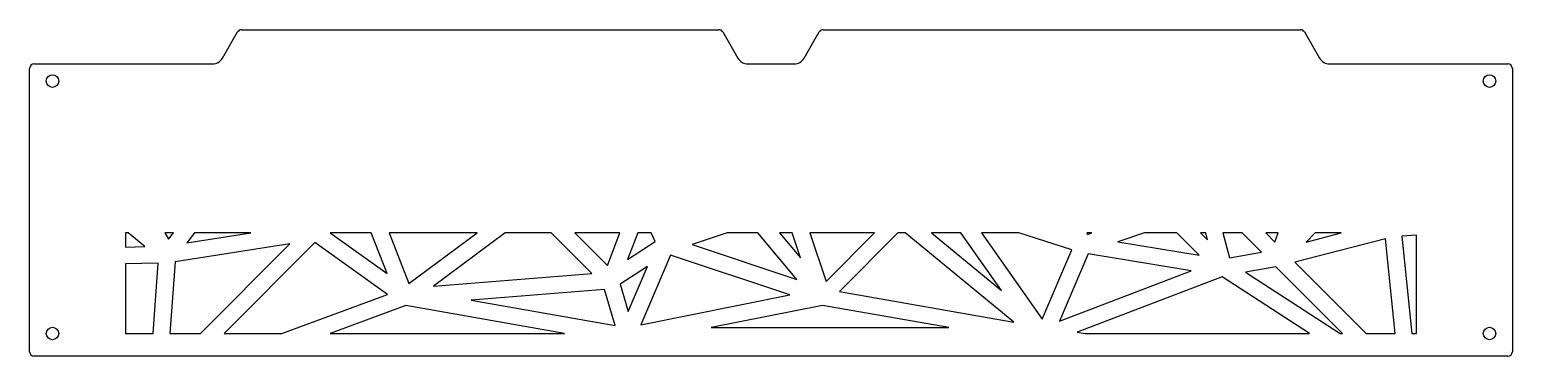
# Model space of a CAD drawing. Header units: millimetres. Extents: x -325 to 325, y -72 to 72.
import ezdxf

# ---------------------------------------------------------------- set-up
doc = ezdxf.new("R2010")
doc.units = ezdxf.units.MM

msp = doc.modelspace()

# ---------------------------------------------------------------- linework, layer by layer
at = {"color": 7, "linetype": 'Continuous', "lineweight": 25}
for p, q in [((-232.1, 71.5), (-22.9, 71.5)), ((22.9, 71.5), (232.1, 71.5)), ((-240.47, 59), (-233.83, 70.5)), ((-21.17, 70.5), (-14.53, 59)), ((14.53, 59), (21.17, 70.5)), ((233.83, 70.5), (240.47, 59)), ((-325, -69.5), (-325, 54.5)), ((-323, 56.5), (-244.8, 56.5)), ((-10.2, 56.5), (10.2, 56.5)), ((244.8, 56.5), (323, 56.5)), ((325, 54.5), (325, -69.5)), ((-283, -17.5), (-283, -23.67)), ((-281.79, -17.5), (-283, -17.5)), ((-274.56, -23.47), (-281.79, -17.5)), ((-265.7, -17.5), (-264.16, -20.27)), ((-262.01, -17.5), (-265.7, -17.5)), ((-264.16, -20.27), (-262.01, -17.5)), ((-252.76, -17.5), (-256.15, -21.87)), ((-256.15, -21.87), (-228.02, -17.5)), ((-228.02, -17.5), (-252.76, -17.5)), ((-193.24, -17.5), (-168.3, -35.31)), ((-175.31, -17.5), (-193.24, -17.5)), ((-168.3, -35.31), (-175.31, -17.5)), ((-167.45, -17.5), (-158.71, -39.69)), ((-128.87, -17.5), (-167.45, -17.5)), ((-158.71, -39.69), (-128.87, -17.5)), ((-116.61, -17.5), (-147.98, -40.82)), ((-96.36, -17.5), (-116.61, -17.5)), ((-78.54, -35.31), (-96.36, -17.5)), ((-86.01, -17.5), (-71.75, -31.76)), ((-66.26, -17.5), (-86.01, -17.5)), ((-71.75, -31.76), (-66.26, -17.5)), ((-58.42, -17.5), (-62.9, -29.16)), ((-52.49, -17.5), (-58.42, -17.5)), ((-50.72, -21.27), (-52.49, -17.5)), ((-19.15, -17.5), (-34.5, -22.61)), ((-5.76, -17.5), (-19.15, -17.5)), ((11.38, -37.91), (-5.76, -17.5)), ((3.79, -17.5), (12.98, -28.44)), ((9.34, -17.5), (3.79, -17.5)), ((12.98, -28.44), (9.34, -17.5)), ((17.05, -17.5), (24.12, -38.7)), ((45.32, -17.5), (17.05, -17.5)), ((24.12, -38.7), (45.32, -17.5)), ((55.66, -17.5), (30.07, -43.09)), ((58.75, -17.5), (55.66, -17.5)), ((106.52, -56.58), (58.75, -17.5)), ((70.3, -17.5), (101.1, -42.7)), ((83.28, -17.5), (70.3, -17.5)), ((101.1, -42.7), (83.28, -17.5)), ((92.24, -17.5), (118.88, -55.17)), ((108.58, -17.5), (92.24, -17.5)), ((131.87, -24.88), (108.58, -17.5)), ((138.47, -17.5), (138.75, -18.11)), ((140.59, -17.5), (138.47, -17.5)), ((138.75, -18.11), (140.59, -17.5)), ((163.73, -17.5), (152.06, -21.39)), ((177.96, -17.5), (163.73, -17.5)), ((187.65, -27.18), (177.96, -17.5)), ((188.31, -17.5), (191.34, -20.53)), ((190.56, -17.5), (188.31, -17.5)), ((191.34, -20.53), (190.56, -17.5)), ((198.11, -17.5), (200.95, -28.43)), ((206.54, -17.5), (198.11, -17.5)), ((214.99, -25.95), (206.54, -17.5)), ((216.88, -17.5), (220.94, -21.56)), ((222.3, -17.5), (216.88, -17.5)), ((220.94, -21.56), (222.3, -17.5)), ((238.54, -17.5), (234.59, -21.46)), ((234.59, -21.46), (249.97, -17.5)), ((249.97, -17.5), (238.54, -17.5)), ((283, -18.52), (276.57, -18.9)), ((276.57, -18.9), (280.92, -61.5)), ((283, -61.5), (283, -18.52)), ((-283, -23.67), (-274.56, -23.47)), ((-210.88, -22.24), (-261.23, -30.07)), ((-250.14, -61.5), (-210.88, -22.24)), ((-199.97, -21.68), (-239.8, -61.5)), ((-168.11, -44.43), (-199.97, -21.68)), ((-62.9, -29.16), (-50.72, -21.27)), ((-34.5, -22.61), (11.38, -37.91)), ((118.88, -55.17), (131.87, -24.88)), ((152.06, -21.39), (187.65, -27.18)), ((200.95, -28.43), (214.99, -25.95)), ((269.34, -20.07), (229.66, -30.28)), ((273.57, -61.5), (269.34, -20.07)), ((-268.6, -30.65), (-283, -30.99)), ((-283, -30.99), (-283, -61.5)), ((-270.86, -61.5), (-268.6, -30.65)), ((-261.23, -30.07), (-263.53, -61.5)), ((-54.15, -32.21), (-66.07, -39.92)), ((-62.57, -51.84), (-54.15, -32.21)), ((-44.03, -27.15), (-57.11, -57.67)), ((8.29, -44.59), (-44.03, -27.15)), ((139.05, -26.68), (126.44, -56.12)), ((184.26, -34.04), (139.05, -26.68)), ((221.3, -32.26), (208.03, -34.6)), ((250.54, -61.5), (221.3, -32.26)), ((229.66, -30.28), (260.88, -61.5)), ((-147.98, -40.82), (-78.54, -35.31)), ((126.44, -56.12), (184.26, -34.04)), ((197.82, -36.7), (134.18, -61)), ((236.03, -61.5), (197.82, -36.7)), ((208.03, -34.6), (249.47, -61.5)), ((-214.44, -61.5), (-168.11, -44.43)), ((-73.02, -42.21), (-131.5, -46.85)), ((-68.38, -57.99), (-73.02, -42.21)), ((-66.07, -39.92), (-62.57, -51.84)), ((-57.11, -57.67), (8.29, -44.59)), ((30.07, -43.09), (106.52, -56.58)), ((-160.03, -49.25), (-193.28, -61.5)), ((-90.6, -61.5), (-160.03, -49.25)), ((-131.5, -46.85), (-68.38, -57.99)), ((22.56, -49.2), (-26.27, -58.96)), ((77.9, -58.96), (22.56, -49.2)), ((-283, -61.5), (-270.86, -61.5)), ((-263.53, -61.5), (-250.14, -61.5)), ((-239.8, -61.5), (-214.44, -61.5)), ((-193.28, -61.5), (-90.6, -61.5)), ((-26.27, -58.96), (77.9, -58.96)), ((134.18, -61), (137.7, -61.5)), ((137.7, -61.5), (236.03, -61.5)), ((249.47, -61.5), (250.54, -61.5)), ((260.88, -61.5), (273.57, -61.5)), ((280.92, -61.5), (283, -61.5)), ((323, -71.5), (-323, -71.5))]:
    msp.add_line(p, q, dxfattribs=at)
for centre in [(-315, 49), (315, 49), (-315, -61.5), (315, -61.5)]:
    msp.add_circle(centre, 2.75, dxfattribs=at)
for centre, radius, start, end in [((-232.1, 69.5), 2, 90, 150), ((-22.9, 69.5), 2, 30, 90), ((232.1, 69.5), 2, 30, 90), ((22.9, 69.5), 2, 90, 150), ((-244.8, 61.5), 5, 270, 330), ((-10.2, 61.5), 5, 210, 270), ((10.2, 61.5), 5, 270, 330), ((244.8, 61.5), 5, 210, 270), ((-323, 54.5), 2, 90, 180), ((323, 54.5), 2, 360, 90), ((-323, -69.5), 2, 180, 270), ((323, -69.5), 2, 270, 0)]:
    msp.add_arc(centre, radius, start, end, dxfattribs=at)

doc.saveas('drawing.dxf')
